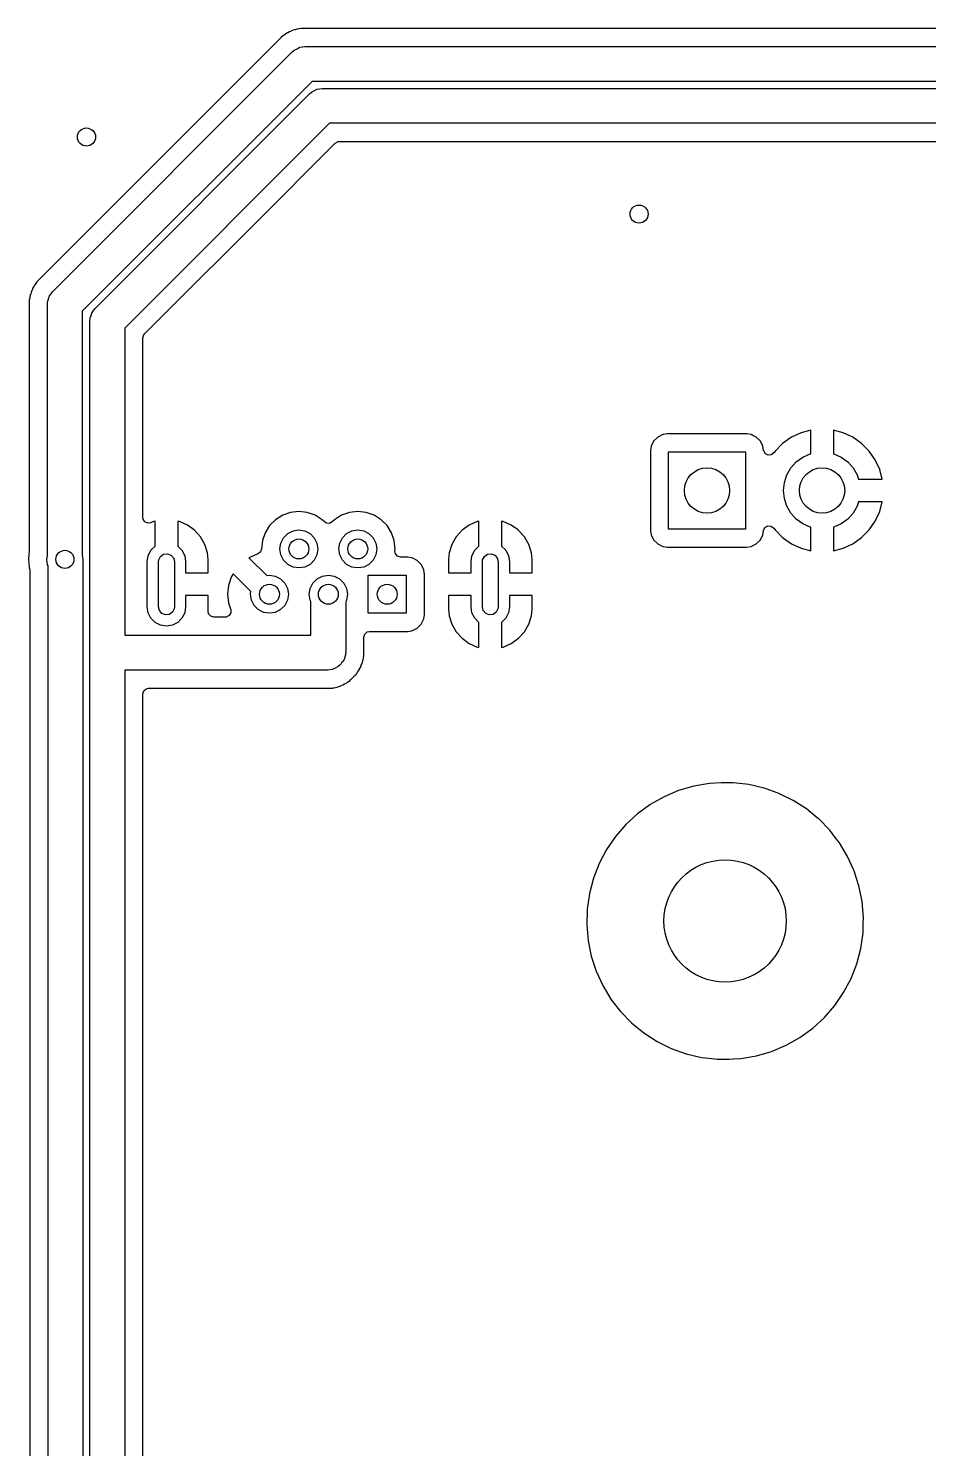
# Model space of a CAD drawing. Extents: x 0.71 to 7.56, y -5.16 to -0.79.
# Drawn here: x 2.898 to 3.681, y -2.958 to -1.724 of the extents above; entities that cross this region are included whole.
import ezdxf

# ---------------------------------------------------------------- set-up
doc = ezdxf.new("R2010")
doc.units = 0
doc.header["$MEASUREMENT"] = 0
doc.layers.add('BLACK', color=7, linetype='CONTINUOUS')

msp = doc.modelspace()

# ---------------------------------------------------------------- linework, layer by layer
at = {"layer": 'BLACK', "linetype": 'CONTINUOUS'}
for p, q in [((3.12516, -1.72739), (3.1238, -1.72825)), ((3.12668, -1.72686), (3.12516, -1.72739)), ((3.12516, -1.72739), (3.12516, -1.72739)), ((3.12694, -1.72675), (3.12668, -1.72686)), ((3.12839, -1.72605), (3.12694, -1.72675)), ((3.12996, -1.7257), (3.12839, -1.72605)), ((3.13022, -1.72562), (3.12996, -1.7257)), ((3.13174, -1.72509), (3.13022, -1.72562)), ((3.13334, -1.72491), (3.13174, -1.72509)), ((3.13174, -1.72509), (3.13174, -1.72509)), ((3.13361, -1.72486), (3.13334, -1.72491)), ((3.13518, -1.7245), (3.13361, -1.72486)), ((3.13686, -1.7245), (3.13518, -1.7245)), ((3.13518, -1.7245), (3.13518, -1.7245)), ((3.13518, -1.7245), (3.13518, -1.7245)), ((3.76714, -1.7245), (3.13686, -1.7245)), ((3.13686, -1.7245), (3.13686, -1.7245)), ((3.11803, -1.73233), (2.90696, -1.9434)), ((3.11812, -1.73224), (3.11803, -1.73233)), ((3.11803, -1.73233), (3.11803, -1.73233)), ((3.11926, -1.7311), (3.11812, -1.73224)), ((3.11812, -1.73224), (3.11812, -1.73224)), ((3.12063, -1.73024), (3.11926, -1.7311)), ((3.11926, -1.7311), (3.11926, -1.7311)), ((3.12085, -1.73008), (3.12063, -1.73024)), ((3.12211, -1.72908), (3.12085, -1.73008)), ((3.12356, -1.72838), (3.12211, -1.72908)), ((3.12211, -1.72908), (3.12211, -1.72908)), ((3.1238, -1.72825), (3.12356, -1.72838)), ((2.91934, -1.95332), (3.12795, -1.74471)), ((3.12795, -1.74471), (3.12914, -1.7437)), ((3.12914, -1.7437), (3.12936, -1.74347)), ((3.12936, -1.74347), (3.12952, -1.74338)), ((3.12952, -1.74338), (3.12986, -1.74309)), ((3.12986, -1.74309), (3.13182, -1.74213)), ((3.13182, -1.74213), (3.13374, -1.74109)), ((3.13374, -1.74109), (3.13406, -1.74104)), ((3.13406, -1.74104), (3.13434, -1.7409)), ((3.13434, -1.7409), (3.13651, -1.74063)), ((3.13651, -1.74063), (3.13867, -1.74027)), ((3.13867, -1.74027), (3.77569, -1.74027)), ((3.14494, -1.77059), (2.94521, -1.97032)), ((3.78197, -1.77059), (3.14494, -1.77059)), ((3.15158, -1.77702), (3.15374, -1.77666)), ((3.15374, -1.77666), (3.76727, -1.77666)), ((2.95629, -1.96782), (3.14302, -1.7811)), ((3.14302, -1.7811), (3.14421, -1.78008)), ((3.14421, -1.78008), (3.14443, -1.77985)), ((3.14443, -1.77985), (3.14459, -1.77976)), ((3.14459, -1.77976), (3.14493, -1.77948)), ((3.14493, -1.77948), (3.14689, -1.77852)), ((3.14689, -1.77852), (3.14882, -1.77748)), ((3.14882, -1.77748), (3.14913, -1.77743)), ((3.14913, -1.77743), (3.14941, -1.77729)), ((3.14941, -1.77729), (3.15158, -1.77702)), ((3.16002, -1.80697), (2.98217, -1.98482)), ((3.76099, -1.80697), (3.16002, -1.80697)), ((3.14381, -1.84547), (3.16512, -1.82417)), ((3.16512, -1.82417), (3.16753, -1.82285)), ((3.16753, -1.82285), (3.16857, -1.82274)), ((3.16857, -1.82274), (3.75244, -1.82274)), ((3.1156, -1.87369), (3.14381, -1.84547)), ((2.99937, -1.98992), (3.1156, -1.87369)), ((2.90287, -1.94917), (2.90202, -1.95054)), ((2.90301, -1.94893), (2.90287, -1.94917)), ((2.9037, -1.94748), (2.90301, -1.94893)), ((2.90471, -1.94622), (2.9037, -1.94748)), ((2.90487, -1.946), (2.90471, -1.94622)), ((2.90572, -1.94464), (2.90487, -1.946)), ((2.90686, -1.9435), (2.90572, -1.94464)), ((2.90572, -1.94464), (2.90572, -1.94464)), ((2.90696, -1.9434), (2.90686, -1.9435)), ((2.90686, -1.9435), (2.90686, -1.9435)), ((2.90696, -1.9434), (2.90696, -1.9434)), ((2.89949, -1.95898), (2.89913, -1.96055)), ((2.89913, -1.96055), (2.89913, -1.96223)), ((2.89953, -1.95871), (2.89949, -1.95898)), ((2.89971, -1.95711), (2.89953, -1.95871)), ((2.90025, -1.95559), (2.89971, -1.95711)), ((2.90032, -1.95533), (2.90025, -1.95559)), ((2.90068, -1.95376), (2.90032, -1.95533)), ((2.90138, -1.95231), (2.90068, -1.95376)), ((2.90148, -1.95206), (2.90138, -1.95231)), ((2.90202, -1.95054), (2.90148, -1.95206)), ((2.91507, -1.96198), (2.9151, -1.96154)), ((2.9151, -1.96154), (2.91581, -1.95948)), ((2.91581, -1.95948), (2.91644, -1.95738)), ((2.91644, -1.95738), (2.91662, -1.95712)), ((2.91662, -1.95712), (2.91672, -1.95683)), ((2.91672, -1.95683), (2.91807, -1.9551)), ((2.91807, -1.9551), (2.91934, -1.95332)), ((2.89913, -1.96223), (2.89913, -1.96223)), ((2.89913, -1.96223), (2.89913, -2.17868)), ((2.9149, -1.96404), (2.91503, -1.96248)), ((2.9149, -2.1821), (2.9149, -1.96404)), ((2.91501, -1.96216), (2.91507, -1.96198)), ((2.91503, -1.96248), (2.91501, -1.96216)), ((2.94521, -1.97032), (2.94521, -2.1821)), ((2.95206, -1.97605), (2.95277, -1.97398)), ((2.95277, -1.97398), (2.95339, -1.97188)), ((2.95339, -1.97188), (2.95358, -1.97163)), ((2.95358, -1.97163), (2.95368, -1.97133)), ((2.95368, -1.97133), (2.95502, -1.9696)), ((2.95502, -1.9696), (2.95629, -1.96782)), ((2.95185, -1.97854), (2.95198, -1.97698)), ((2.95185, -2.26693), (2.95185, -1.97854)), ((2.95197, -1.97667), (2.95202, -1.97648)), ((2.95198, -1.97698), (2.95197, -1.97667)), ((2.95202, -1.97648), (2.95206, -1.97605)), ((2.98217, -1.98482), (2.98217, -2.25177)), ((2.99794, -1.99337), (2.99871, -1.99073)), ((2.99794, -2.14948), (2.99794, -1.99337)), ((2.99871, -1.99073), (2.99937, -1.98992)), ((3.44181, -2.08314), (3.43954, -2.08759)), ((3.44534, -2.0796), (3.44181, -2.08314)), ((3.44181, -2.08314), (3.44181, -2.08314)), ((3.44979, -2.07734), (3.44534, -2.0796)), ((3.44534, -2.0796), (3.44534, -2.0796)), ((3.44534, -2.0796), (3.44534, -2.0796)), ((3.4503, -2.07726), (3.44979, -2.07734)), ((3.45348, -2.07675), (3.4503, -2.07726)), ((3.52289, -2.07675), (3.45348, -2.07675)), ((3.52659, -2.07734), (3.52289, -2.07675)), ((3.52801, -2.07806), (3.52659, -2.07734)), ((3.53104, -2.0796), (3.52801, -2.07806)), ((3.53457, -2.08314), (3.53104, -2.0796)), ((3.53104, -2.0796), (3.53104, -2.0796)), ((3.53104, -2.0796), (3.53104, -2.0796)), ((3.53684, -2.08759), (3.53457, -2.08314)), ((3.53457, -2.08314), (3.53457, -2.08314)), ((3.53457, -2.08314), (3.53457, -2.08314)), ((3.55389, -2.08511), (3.54732, -2.09169)), ((3.56151, -2.07978), (3.55389, -2.08511)), ((3.55389, -2.08511), (3.55389, -2.08511)), ((3.56994, -2.07585), (3.56151, -2.07978)), ((3.56151, -2.07978), (3.56151, -2.07978)), ((3.57835, -2.0736), (3.56994, -2.07585)), ((3.56994, -2.07585), (3.56994, -2.07585)), ((3.57835, -2.09405), (3.57835, -2.0736)), ((3.57835, -2.0736), (3.57835, -2.0736)), ((3.60644, -2.07585), (3.59803, -2.0736)), ((3.59803, -2.0736), (3.59803, -2.09405)), ((3.61487, -2.07978), (3.60644, -2.07585)), ((3.60644, -2.07585), (3.60644, -2.07585)), ((3.62248, -2.08511), (3.61487, -2.07978)), ((3.62906, -2.09169), (3.62248, -2.08511)), ((3.43954, -2.08759), (3.43896, -2.09128)), ((3.43896, -2.09128), (3.43896, -2.16069)), ((3.45472, -2.15945), (3.45472, -2.09252)), ((3.45472, -2.09252), (3.52165, -2.09252)), ((3.52165, -2.09252), (3.52165, -2.15945)), ((3.53741, -2.09121), (3.53684, -2.08759)), ((3.5375, -2.09163), (3.53741, -2.09121)), ((3.53889, -2.094), (3.5375, -2.09163)), ((3.54135, -2.09524), (3.53889, -2.094)), ((3.54408, -2.09496), (3.54135, -2.09524)), ((3.54623, -2.09324), (3.54408, -2.09496)), ((3.54732, -2.09169), (3.54623, -2.09324)), ((3.54732, -2.09169), (3.54732, -2.09169)), ((3.5658, -2.10112), (3.57146, -2.097)), ((3.57146, -2.097), (3.57785, -2.09416)), ((3.57785, -2.09416), (3.57835, -2.09405)), ((3.59803, -2.09405), (3.59853, -2.09416)), ((3.59853, -2.09416), (3.60492, -2.097)), ((3.60492, -2.097), (3.61058, -2.10112)), ((3.63439, -2.09931), (3.62906, -2.09169)), ((3.62906, -2.09169), (3.62906, -2.09169)), ((3.55762, -2.11237), (3.56112, -2.10631)), ((3.56112, -2.10631), (3.5658, -2.10112)), ((3.61058, -2.10112), (3.61526, -2.10631)), ((3.61526, -2.10631), (3.61876, -2.11237)), ((3.63832, -2.10774), (3.63439, -2.09931)), ((3.63439, -2.09931), (3.63439, -2.09931)), ((3.64058, -2.11614), (3.63832, -2.10774)), ((3.63832, -2.10774), (3.63832, -2.10774)), ((3.55472, -2.12598), (3.55546, -2.11903)), ((3.55546, -2.11903), (3.55762, -2.11237)), ((3.61876, -2.11237), (3.61998, -2.11614)), ((3.61998, -2.11614), (3.64058, -2.11614)), ((3.64058, -2.11614), (3.64058, -2.11614)), ((3.55546, -2.13294), (3.55472, -2.12598)), ((3.55762, -2.1396), (3.55546, -2.13294)), ((3.12623, -2.14508), (3.11936, -2.14748)), ((3.13346, -2.14426), (3.12623, -2.14508)), ((3.12623, -2.14508), (3.12623, -2.14508)), ((3.1407, -2.14508), (3.13346, -2.14426)), ((3.13346, -2.14426), (3.13346, -2.14426)), ((3.14757, -2.14748), (3.1407, -2.14508)), ((3.17741, -2.14508), (3.17054, -2.14748)), ((3.18465, -2.14426), (3.17741, -2.14508)), ((3.17741, -2.14508), (3.17741, -2.14508)), ((3.19188, -2.14508), (3.18465, -2.14426)), ((3.18465, -2.14426), (3.18465, -2.14426)), ((3.19875, -2.14748), (3.19188, -2.14508)), ((3.56112, -2.14565), (3.55762, -2.1396)), ((3.5658, -2.15085), (3.56112, -2.14565)), ((3.61526, -2.14565), (3.61058, -2.15085)), ((3.61876, -2.1396), (3.61526, -2.14565)), ((3.61998, -2.13583), (3.61876, -2.1396)), ((3.64058, -2.13583), (3.61998, -2.13583)), ((3.63439, -2.15266), (3.63832, -2.14423)), ((3.63832, -2.14423), (3.64058, -2.13583)), ((3.63832, -2.14423), (3.63832, -2.14423)), ((2.99812, -2.15081), (2.99794, -2.14948)), ((2.99959, -2.15314), (2.99812, -2.15081)), ((3.00208, -2.15431), (2.99959, -2.15314)), ((3.0048, -2.15394), (3.00208, -2.15431)), ((3.00699, -2.15297), (3.0048, -2.15394)), ((3.00846, -2.15266), (3.00699, -2.15297)), ((3.00699, -2.15297), (3.00699, -2.15297)), ((3.00846, -2.17427), (3.00846, -2.15266)), ((3.02962, -2.15297), (3.02815, -2.15266)), ((3.02815, -2.15266), (3.02815, -2.17427)), ((3.03662, -2.15608), (3.02962, -2.15297)), ((3.04281, -2.16058), (3.03662, -2.15608)), ((3.10805, -2.1565), (3.10418, -2.16267)), ((3.1132, -2.15136), (3.10805, -2.1565)), ((3.11936, -2.14748), (3.1132, -2.15136)), ((3.11936, -2.14748), (3.11936, -2.14748)), ((3.15373, -2.15136), (3.14757, -2.14748)), ((3.14757, -2.14748), (3.14757, -2.14748)), ((3.1556, -2.15323), (3.15373, -2.15136)), ((3.15735, -2.15435), (3.1556, -2.15323)), ((3.16009, -2.15454), (3.15735, -2.15435)), ((3.16251, -2.15323), (3.16009, -2.15454)), ((3.16438, -2.15136), (3.16251, -2.15323)), ((3.17054, -2.14748), (3.16438, -2.15136)), ((3.17054, -2.14748), (3.17054, -2.14748)), ((3.20491, -2.15136), (3.19875, -2.14748)), ((3.19875, -2.14748), (3.19875, -2.14748)), ((3.21006, -2.1565), (3.20491, -2.15136)), ((3.21393, -2.16267), (3.21006, -2.1565)), ((3.28149, -2.15608), (3.2753, -2.16058)), ((3.28849, -2.15297), (3.28149, -2.15608)), ((3.28996, -2.15266), (3.28849, -2.15297)), ((3.28849, -2.15297), (3.28849, -2.15297)), ((3.28996, -2.17427), (3.28996, -2.15266)), ((3.31112, -2.15297), (3.30965, -2.15266)), ((3.30965, -2.15266), (3.30965, -2.17427)), ((3.31811, -2.15608), (3.31112, -2.15297)), ((3.32431, -2.16058), (3.31811, -2.15608)), ((3.53741, -2.16076), (3.53859, -2.15828)), ((3.53859, -2.15828), (3.54092, -2.15682)), ((3.54092, -2.15682), (3.54367, -2.15686)), ((3.54367, -2.15686), (3.54597, -2.15838)), ((3.54597, -2.15838), (3.54623, -2.15873)), ((3.54623, -2.15873), (3.54732, -2.16028)), ((3.57146, -2.15497), (3.5658, -2.15085)), ((3.57785, -2.15781), (3.57146, -2.15497)), ((3.57835, -2.15792), (3.57785, -2.15781)), ((3.57835, -2.17837), (3.57835, -2.15792)), ((3.59853, -2.15781), (3.59803, -2.15792)), ((3.59803, -2.15792), (3.59803, -2.17837)), ((3.60492, -2.15497), (3.59853, -2.15781)), ((3.61058, -2.15085), (3.60492, -2.15497)), ((3.62906, -2.16028), (3.63439, -2.15266)), ((3.04793, -2.16627), (3.04281, -2.16058)), ((3.04281, -2.16058), (3.04281, -2.16058)), ((3.05176, -2.1729), (3.04793, -2.16627)), ((3.10177, -2.16954), (3.10093, -2.17704)), ((3.10418, -2.16267), (3.10177, -2.16954)), ((3.10177, -2.16954), (3.10177, -2.16954)), ((3.10418, -2.16267), (3.10418, -2.16267)), ((3.11693, -2.17677), (3.11774, -2.17166)), ((3.11774, -2.17166), (3.12009, -2.16705)), ((3.12009, -2.16705), (3.12375, -2.16339)), ((3.12375, -2.16339), (3.12835, -2.16105)), ((3.12835, -2.16105), (3.13346, -2.16024)), ((3.13346, -2.16024), (3.13857, -2.16105)), ((3.13857, -2.16105), (3.14318, -2.16339)), ((3.14318, -2.16339), (3.14684, -2.16705)), ((3.14684, -2.16705), (3.14919, -2.17166)), ((3.14919, -2.17166), (3.15, -2.17677)), ((3.16811, -2.17677), (3.16892, -2.17166)), ((3.16892, -2.17166), (3.17127, -2.16705)), ((3.17127, -2.16705), (3.17493, -2.16339)), ((3.17493, -2.16339), (3.17954, -2.16105)), ((3.17954, -2.16105), (3.18465, -2.16024)), ((3.18465, -2.16024), (3.18976, -2.16105)), ((3.18976, -2.16105), (3.19436, -2.16339)), ((3.19436, -2.16339), (3.19802, -2.16705)), ((3.19802, -2.16705), (3.20037, -2.17166)), ((3.20037, -2.17166), (3.20118, -2.17677)), ((3.21634, -2.16954), (3.21393, -2.16267)), ((3.21393, -2.16267), (3.21393, -2.16267)), ((3.21715, -2.17677), (3.21634, -2.16954)), ((3.21634, -2.16954), (3.21634, -2.16954)), ((3.27018, -2.16627), (3.26635, -2.1729)), ((3.2753, -2.16058), (3.27018, -2.16627)), ((3.32431, -2.16058), (3.32431, -2.16058)), ((3.3244, -2.16069), (3.32431, -2.16058)), ((3.32943, -2.16627), (3.3244, -2.16069)), ((3.33326, -2.1729), (3.32943, -2.16627)), ((3.43896, -2.16069), (3.43934, -2.16314)), ((3.43934, -2.16314), (3.43954, -2.16438)), ((3.43954, -2.16438), (3.44181, -2.16883)), ((3.44181, -2.16883), (3.44181, -2.16883)), ((3.44181, -2.16883), (3.44181, -2.16883)), ((3.44181, -2.16883), (3.44534, -2.17236)), ((3.52165, -2.15945), (3.45472, -2.15945)), ((3.53104, -2.17236), (3.53457, -2.16883)), ((3.53457, -2.16883), (3.53684, -2.16438)), ((3.53684, -2.16438), (3.53741, -2.16076)), ((3.54732, -2.16028), (3.55389, -2.16685)), ((3.55389, -2.16685), (3.56151, -2.17219)), ((3.61487, -2.17219), (3.62248, -2.16685)), ((3.62248, -2.16685), (3.62906, -2.16028)), ((2.89884, -2.1814), (2.89834, -2.18583)), ((2.89911, -2.17895), (2.89884, -2.1814)), ((2.89913, -2.17868), (2.89911, -2.17895)), ((2.91431, -2.18583), (2.9149, -2.1821)), ((2.94521, -2.1821), (2.9458, -2.18583)), ((3.00157, -2.1878), (3.00239, -2.18262)), ((3.00239, -2.18262), (3.00477, -2.17796)), ((3.00477, -2.17796), (3.00846, -2.17427)), ((3.01162, -2.18615), (3.01315, -2.18323)), ((3.01315, -2.18323), (3.01586, -2.18135)), ((3.01586, -2.18135), (3.01914, -2.18096)), ((3.01914, -2.18096), (3.02222, -2.18213)), ((3.02222, -2.18213), (3.02441, -2.18459)), ((3.02815, -2.17427), (3.03184, -2.17796)), ((3.03184, -2.17796), (3.03422, -2.18262)), ((3.03422, -2.18262), (3.03504, -2.1878)), ((3.05412, -2.18018), (3.05176, -2.1729)), ((3.05176, -2.1729), (3.05176, -2.1729)), ((3.05472, -2.18589), (3.05412, -2.18018)), ((3.05412, -2.18018), (3.05412, -2.18018)), ((3.09662, -2.1815), (3.09007, -2.18442)), ((3.09709, -2.1814), (3.09662, -2.1815)), ((3.09662, -2.1815), (3.09662, -2.1815)), ((3.0981, -2.18107), (3.09709, -2.1814)), ((3.10018, -2.17927), (3.0981, -2.18107)), ((3.10084, -2.17703), (3.10018, -2.17927)), ((3.10093, -2.17704), (3.10084, -2.17703)), ((3.11774, -2.18188), (3.11693, -2.17677)), ((3.12009, -2.18649), (3.11774, -2.18188)), ((3.14919, -2.18188), (3.14684, -2.18649)), ((3.15, -2.17677), (3.14919, -2.18188)), ((3.16892, -2.18188), (3.16811, -2.17677)), ((3.17127, -2.18649), (3.16892, -2.18188)), ((3.20037, -2.18188), (3.19802, -2.18649)), ((3.20118, -2.17677), (3.20037, -2.18188)), ((3.21697, -2.17841), (3.21715, -2.17677)), ((3.21738, -2.18098), (3.21697, -2.17841)), ((3.21715, -2.17677), (3.21715, -2.17677)), ((3.21918, -2.18306), (3.21738, -2.18098)), ((3.22182, -2.18384), (3.21918, -2.18306)), ((3.22801, -2.18384), (3.22182, -2.18384)), ((3.2317, -2.18442), (3.22801, -2.18384)), ((3.22801, -2.18384), (3.22801, -2.18384)), ((3.26399, -2.18018), (3.26339, -2.18589)), ((3.26635, -2.1729), (3.26399, -2.18018)), ((3.26399, -2.18018), (3.26399, -2.18018)), ((3.26635, -2.1729), (3.26635, -2.1729)), ((3.28307, -2.1878), (3.28389, -2.18262)), ((3.28389, -2.18262), (3.28627, -2.17796)), ((3.28627, -2.17796), (3.28996, -2.17427)), ((3.29311, -2.18615), (3.29465, -2.18323)), ((3.29465, -2.18323), (3.29736, -2.18135)), ((3.29736, -2.18135), (3.30063, -2.18096)), ((3.30063, -2.18096), (3.30372, -2.18213)), ((3.30372, -2.18213), (3.3059, -2.18459)), ((3.30965, -2.17427), (3.31334, -2.17796)), ((3.31334, -2.17796), (3.31572, -2.18262)), ((3.31572, -2.18262), (3.31654, -2.1878)), ((3.33562, -2.18018), (3.33326, -2.1729)), ((3.33326, -2.1729), (3.33326, -2.1729)), ((3.33622, -2.18589), (3.33562, -2.18018)), ((3.33562, -2.18018), (3.33562, -2.18018)), ((3.44534, -2.17236), (3.44534, -2.17236)), ((3.44534, -2.17236), (3.44534, -2.17236)), ((3.44534, -2.17236), (3.44979, -2.17463)), ((3.44979, -2.17463), (3.44979, -2.17463)), ((3.44979, -2.17463), (3.45348, -2.17522)), ((3.45348, -2.17522), (3.45348, -2.17522)), ((3.45348, -2.17522), (3.52289, -2.17522)), ((3.52289, -2.17522), (3.52659, -2.17463)), ((3.52659, -2.17463), (3.53104, -2.17236)), ((3.56151, -2.17219), (3.56994, -2.17612)), ((3.56994, -2.17612), (3.56994, -2.17612)), ((3.56994, -2.17612), (3.57835, -2.17837)), ((3.59803, -2.17837), (3.60644, -2.17612)), ((3.60644, -2.17612), (3.61487, -2.17219)), ((3.60644, -2.17612), (3.60644, -2.17612)), ((2.89834, -2.18583), (2.89834, -2.18583)), ((2.89834, -2.18583), (2.89914, -2.19288)), ((2.89914, -2.19288), (2.89914, -2.19288)), ((2.89914, -2.19288), (2.89914, -2.19288)), ((2.89914, -2.19288), (2.89943, -2.19372)), ((2.89943, -2.19372), (2.8997, -2.19533)), ((2.8997, -2.19533), (2.8997, -3.03078)), ((2.91508, -2.19069), (2.91431, -2.18583)), ((2.91547, -2.19146), (2.91508, -2.19069)), ((2.91547, -3.03934), (2.91547, -2.19146)), ((2.9458, -2.18583), (2.94575, -2.18618)), ((2.94575, -2.18618), (2.94578, -2.1864)), ((2.94578, -2.1864), (2.94578, -3.04561)), ((3.00157, -2.22717), (3.00157, -2.1878)), ((3.01142, -2.1878), (3.01162, -2.18615)), ((3.01142, -2.22717), (3.01142, -2.1878)), ((3.02441, -2.18459), (3.0252, -2.1878)), ((3.0252, -2.1878), (3.0252, -2.22717)), ((3.03504, -2.1878), (3.03504, -2.19764)), ((3.05472, -2.19764), (3.05472, -2.18589)), ((3.09007, -2.18442), (3.10562, -2.19996)), ((3.12375, -2.19015), (3.12009, -2.18649)), ((3.12835, -2.1925), (3.12375, -2.19015)), ((3.13346, -2.19331), (3.12835, -2.1925)), ((3.13857, -2.1925), (3.13346, -2.19331)), ((3.14318, -2.19015), (3.13857, -2.1925)), ((3.14684, -2.18649), (3.14318, -2.19015)), ((3.17493, -2.19015), (3.17127, -2.18649)), ((3.17954, -2.1925), (3.17493, -2.19015)), ((3.18465, -2.19331), (3.17954, -2.1925)), ((3.18976, -2.1925), (3.18465, -2.19331)), ((3.19436, -2.19015), (3.18976, -2.1925)), ((3.19802, -2.18649), (3.19436, -2.19015)), ((3.23313, -2.18515), (3.2317, -2.18442)), ((3.23616, -2.18669), (3.23313, -2.18515)), ((3.23969, -2.19022), (3.23616, -2.18669)), ((3.23616, -2.18669), (3.23616, -2.18669)), ((3.23616, -2.18669), (3.23616, -2.18669)), ((3.24195, -2.19467), (3.23969, -2.19022)), ((3.23969, -2.19022), (3.23969, -2.19022)), ((3.23969, -2.19022), (3.23969, -2.19022)), ((3.24242, -2.19764), (3.24195, -2.19467)), ((3.26339, -2.18589), (3.26339, -2.19764)), ((3.28307, -2.19764), (3.28307, -2.1878)), ((3.29291, -2.1878), (3.29311, -2.18615)), ((3.29291, -2.22717), (3.29291, -2.1878)), ((3.3059, -2.18459), (3.30669, -2.1878)), ((3.30669, -2.1878), (3.30669, -2.22717)), ((3.31654, -2.1878), (3.31654, -2.19764)), ((3.33622, -2.19764), (3.33622, -2.18589)), ((3.03504, -2.19764), (3.05472, -2.19764)), ((3.07225, -2.20857), (3.07145, -2.21614)), ((3.0746, -2.20133), (3.07225, -2.20857)), ((3.07225, -2.20857), (3.07225, -2.20857)), ((3.07626, -2.19845), (3.0746, -2.20133)), ((3.0917, -2.21388), (3.07626, -2.19845)), ((3.10562, -2.19996), (3.10787, -2.19961)), ((3.10787, -2.19961), (3.11298, -2.20042)), ((3.11298, -2.20042), (3.11759, -2.20276)), ((3.11759, -2.20276), (3.12125, -2.20642)), ((3.12125, -2.20642), (3.1236, -2.21103)), ((3.14333, -2.21103), (3.14568, -2.20642)), ((3.14568, -2.20642), (3.14934, -2.20276)), ((3.14934, -2.20276), (3.15395, -2.20042)), ((3.15395, -2.20042), (3.15906, -2.19961)), ((3.15906, -2.19961), (3.16416, -2.20042)), ((3.16416, -2.20042), (3.16877, -2.20276)), ((3.16877, -2.20276), (3.17243, -2.20642)), ((3.17243, -2.20642), (3.17478, -2.21103)), ((3.1937, -2.23268), (3.1937, -2.19961)), ((3.1937, -2.19961), (3.22677, -2.19961)), ((3.22677, -2.19961), (3.22677, -2.23268)), ((3.24254, -2.19837), (3.24242, -2.19764)), ((3.24254, -2.21732), (3.24254, -2.19837)), ((3.26339, -2.19764), (3.28307, -2.19764)), ((3.31654, -2.19764), (3.33622, -2.19764)), ((3.05472, -2.21732), (3.03504, -2.21732)), ((3.03504, -2.21732), (3.03504, -2.22717)), ((3.05472, -2.22907), (3.05472, -2.21732)), ((3.07145, -2.21614), (3.07225, -2.22371)), ((3.09134, -2.21614), (3.0917, -2.21388)), ((3.09215, -2.22125), (3.09134, -2.21614)), ((3.1236, -2.21103), (3.12441, -2.21614)), ((3.12441, -2.21614), (3.1236, -2.22125)), ((3.14252, -2.21614), (3.14333, -2.21103)), ((3.14333, -2.22125), (3.14252, -2.21614)), ((3.17478, -2.21103), (3.17559, -2.21614)), ((3.17559, -2.21614), (3.17478, -2.22125)), ((3.24254, -2.23392), (3.24254, -2.21732)), ((3.28307, -2.21732), (3.26339, -2.21732)), ((3.26339, -2.21732), (3.26339, -2.22907)), ((3.28307, -2.22717), (3.28307, -2.21732)), ((3.33622, -2.21732), (3.31654, -2.21732)), ((3.31654, -2.21732), (3.31654, -2.22717)), ((3.33622, -2.22907), (3.33622, -2.21732)), ((3.00239, -2.23234), (3.00157, -2.22717)), ((3.00477, -2.237), (3.00239, -2.23234)), ((3.01221, -2.23037), (3.01142, -2.22717)), ((3.01439, -2.23284), (3.01221, -2.23037)), ((3.01748, -2.234), (3.01439, -2.23284)), ((3.02346, -2.23173), (3.02075, -2.23361)), ((3.025, -2.22881), (3.02346, -2.23173)), ((3.0252, -2.22717), (3.025, -2.22881)), ((3.03422, -2.23234), (3.03184, -2.237)), ((3.03504, -2.22717), (3.03422, -2.23234)), ((3.05456, -2.23061), (3.05472, -2.22907)), ((3.05498, -2.23315), (3.05456, -2.23061)), ((3.05678, -2.23523), (3.05498, -2.23315)), ((3.07225, -2.22371), (3.07225, -2.22371)), ((3.07225, -2.22371), (3.07417, -2.22961)), ((3.07425, -2.23236), (3.07282, -2.23472)), ((3.07417, -2.22961), (3.07425, -2.23236)), ((3.0945, -2.22586), (3.09215, -2.22125)), ((3.09815, -2.22952), (3.0945, -2.22586)), ((3.10276, -2.23187), (3.09815, -2.22952)), ((3.10787, -2.23268), (3.10276, -2.23187)), ((3.11298, -2.23187), (3.10787, -2.23268)), ((3.11759, -2.22952), (3.11298, -2.23187)), ((3.12125, -2.22586), (3.11759, -2.22952)), ((3.1236, -2.22125), (3.12125, -2.22586)), ((3.1439, -2.22237), (3.14333, -2.22125)), ((3.1439, -2.25177), (3.1439, -2.22237)), ((3.17478, -2.22125), (3.17421, -2.22237)), ((3.17421, -2.22237), (3.17421, -2.26614)), ((3.22677, -2.23268), (3.1937, -2.23268)), ((3.26339, -2.22907), (3.26399, -2.23478)), ((3.28389, -2.23234), (3.28307, -2.22717)), ((3.28627, -2.237), (3.28389, -2.23234)), ((3.2937, -2.23037), (3.29291, -2.22717)), ((3.29589, -2.23284), (3.2937, -2.23037)), ((3.29897, -2.234), (3.29589, -2.23284)), ((3.30496, -2.23173), (3.30225, -2.23361)), ((3.30649, -2.22881), (3.30496, -2.23173)), ((3.30669, -2.22717), (3.30649, -2.22881)), ((3.31572, -2.23234), (3.31334, -2.237)), ((3.31654, -2.22717), (3.31572, -2.23234)), ((3.33562, -2.23478), (3.33622, -2.22907)), ((3.00847, -2.2407), (3.00477, -2.237)), ((3.01314, -2.24308), (3.00847, -2.2407)), ((3.01831, -2.2439), (3.01314, -2.24308)), ((3.02075, -2.23361), (3.01748, -2.234)), ((3.02348, -2.24308), (3.01831, -2.2439)), ((3.02814, -2.2407), (3.02348, -2.24308)), ((3.03184, -2.237), (3.02814, -2.2407)), ((3.05942, -2.236), (3.05678, -2.23523)), ((3.06952, -2.236), (3.05942, -2.236)), ((3.07036, -2.23593), (3.06952, -2.236)), ((3.07282, -2.23472), (3.07036, -2.23593)), ((3.2317, -2.24786), (3.23616, -2.24559)), ((3.23616, -2.24559), (3.23969, -2.24206)), ((3.23969, -2.24206), (3.24195, -2.23761)), ((3.24195, -2.23761), (3.24254, -2.23392)), ((3.24195, -2.23761), (3.24195, -2.23761)), ((3.24195, -2.23761), (3.24195, -2.23761)), ((3.24254, -2.23392), (3.24254, -2.23392)), ((3.26399, -2.23478), (3.26399, -2.23478)), ((3.26399, -2.23478), (3.26635, -2.24206)), ((3.26635, -2.24206), (3.26635, -2.24206)), ((3.26635, -2.24206), (3.27018, -2.24869)), ((3.28996, -2.24069), (3.28627, -2.237)), ((3.28996, -2.2623), (3.28996, -2.24069)), ((3.30225, -2.23361), (3.29897, -2.234)), ((3.31334, -2.237), (3.30965, -2.24069)), ((3.30965, -2.24069), (3.30965, -2.2623)), ((3.32943, -2.24869), (3.33326, -2.24206)), ((3.33326, -2.24206), (3.33562, -2.23478)), ((3.33326, -2.24206), (3.33326, -2.24206)), ((3.33562, -2.23478), (3.33562, -2.23478)), ((2.98217, -2.25177), (3.1439, -2.25177)), ((3.18998, -2.25333), (3.19076, -2.25069)), ((3.18998, -2.26795), (3.18998, -2.25333)), ((3.19076, -2.25069), (3.19283, -2.24889)), ((3.19283, -2.24889), (3.19486, -2.24844)), ((3.19486, -2.24844), (3.22801, -2.24844)), ((3.22801, -2.24844), (3.2317, -2.24786)), ((3.27018, -2.24869), (3.2753, -2.25438)), ((3.2753, -2.25438), (3.2753, -2.25438)), ((3.2753, -2.25438), (3.28149, -2.25888)), ((3.31811, -2.25888), (3.32431, -2.25438)), ((3.32431, -2.25438), (3.32943, -2.24869)), ((2.95185, -2.30079), (2.95185, -2.26693)), ((3.17401, -2.26864), (3.1733, -2.2707)), ((3.17404, -2.2682), (3.17401, -2.26864)), ((3.1741, -2.26802), (3.17404, -2.2682)), ((3.17421, -2.26614), (3.17408, -2.2677)), ((3.17408, -2.2677), (3.1741, -2.26802)), ((3.18965, -2.27106), (3.18998, -2.26963)), ((3.18998, -2.26963), (3.18998, -2.26795)), ((3.18998, -2.26795), (3.18998, -2.26795)), ((3.28149, -2.25888), (3.28849, -2.26199)), ((3.28849, -2.26199), (3.28996, -2.2623)), ((3.28996, -2.2623), (3.28996, -2.2623)), ((3.30965, -2.2623), (3.31112, -2.26199)), ((3.31112, -2.26199), (3.31811, -2.25888)), ((3.15827, -2.28209), (2.98217, -2.28209)), ((2.98217, -2.28209), (2.98217, -2.30079)), ((3.16042, -2.28173), (3.15827, -2.28209)), ((3.16259, -2.28146), (3.16042, -2.28173)), ((3.16288, -2.28132), (3.16259, -2.28146)), ((3.16319, -2.28127), (3.16288, -2.28132)), ((3.16511, -2.28022), (3.16319, -2.28127)), ((3.16708, -2.27927), (3.16511, -2.28022)), ((3.16741, -2.27898), (3.16708, -2.27927)), ((3.16758, -2.27889), (3.16741, -2.27898)), ((3.16779, -2.27866), (3.16758, -2.27889)), ((3.16899, -2.27765), (3.16779, -2.27866)), ((3.16977, -2.27686), (3.16899, -2.27765)), ((3.1709, -2.27528), (3.16977, -2.27686)), ((3.17096, -2.27522), (3.1709, -2.27528)), ((3.17098, -2.27517), (3.17096, -2.27522)), ((3.17104, -2.27508), (3.17098, -2.27517)), ((3.17239, -2.27336), (3.17104, -2.27508)), ((3.17249, -2.27306), (3.17239, -2.27336)), ((3.17267, -2.2728), (3.17249, -2.27306)), ((3.1733, -2.2707), (3.17267, -2.2728)), ((3.1844, -2.28396), (3.18541, -2.2827)), ((3.18541, -2.2827), (3.1861, -2.28125)), ((3.1861, -2.28125), (3.18624, -2.28101)), ((3.18624, -2.28101), (3.18709, -2.27964)), ((3.18709, -2.27964), (3.18763, -2.27812)), ((3.18763, -2.27812), (3.18773, -2.27787)), ((3.18773, -2.27787), (3.18843, -2.27642)), ((3.18843, -2.27642), (3.18879, -2.27485)), ((3.18879, -2.27485), (3.18886, -2.27459)), ((3.18886, -2.27459), (3.18908, -2.27395)), ((3.18908, -2.27395), (3.1894, -2.27307)), ((3.1894, -2.27307), (3.18958, -2.27147)), ((3.18958, -2.27147), (3.18962, -2.2712)), ((3.18962, -2.2712), (3.18965, -2.27106)), ((3.17025, -2.2955), (3.17177, -2.29497)), ((3.17177, -2.29497), (3.17313, -2.29411)), ((3.17313, -2.29411), (3.17337, -2.29398)), ((3.17337, -2.29398), (3.17482, -2.29328)), ((3.17482, -2.29328), (3.17608, -2.29228)), ((3.17608, -2.29228), (3.17631, -2.29212)), ((3.17631, -2.29212), (3.17767, -2.29126)), ((3.17767, -2.29126), (3.1787, -2.29024)), ((3.1787, -2.29024), (3.18236, -2.28657)), ((3.1787, -2.29024), (3.1787, -2.29024)), ((3.18236, -2.28657), (3.1826, -2.28633)), ((3.18236, -2.28657), (3.18236, -2.28657)), ((3.1826, -2.28633), (3.18339, -2.28555)), ((3.18339, -2.28555), (3.18424, -2.28418)), ((3.18424, -2.28418), (3.1844, -2.28396)), ((2.95185, -3.05441), (2.95185, -2.30079)), ((2.98217, -2.30079), (2.98217, -3.06069)), ((2.99794, -2.30274), (2.99871, -2.3001)), ((2.99794, -2.50343), (2.99794, -2.30274)), ((2.99871, -2.3001), (3.00079, -2.2983)), ((3.00079, -2.2983), (3.00282, -2.29785)), ((3.00282, -2.29785), (3.16007, -2.29785)), ((3.16007, -2.29785), (3.16007, -2.29785)), ((3.16007, -2.29785), (3.16175, -2.29785)), ((3.16175, -2.29785), (3.1629, -2.29759)), ((3.16175, -2.29785), (3.16175, -2.29785)), ((3.1629, -2.29759), (3.16332, -2.2975)), ((3.16332, -2.2975), (3.16359, -2.29745)), ((3.16359, -2.29745), (3.16374, -2.29743)), ((3.16374, -2.29743), (3.16519, -2.29727)), ((3.16519, -2.29727), (3.16671, -2.29674)), ((3.16671, -2.29674), (3.16698, -2.29666)), ((3.16698, -2.29666), (3.16855, -2.2963)), ((3.16855, -2.2963), (3.17, -2.2956)), ((3.17, -2.2956), (3.17025, -2.2955)), ((3.49022, -2.38049), (3.47669, -2.38283)), ((3.50051, -2.3799), (3.49022, -2.38049)), ((3.5108, -2.3799), (3.50051, -2.3799)), ((3.50051, -2.3799), (3.50051, -2.3799)), ((3.52445, -2.38147), (3.5108, -2.3799)), ((3.5108, -2.3799), (3.5108, -2.3799)), ((3.53783, -2.38458), (3.52445, -2.38147)), ((3.45086, -2.39205), (3.4389, -2.3988)), ((3.46351, -2.3867), (3.45086, -2.39205)), ((3.45086, -2.39205), (3.45086, -2.39205)), ((3.47669, -2.38283), (3.46351, -2.3867)), ((3.46351, -2.3867), (3.46351, -2.3867)), ((3.47669, -2.38283), (3.47669, -2.38283)), ((3.54051, -2.38554), (3.53783, -2.38458)), ((3.55076, -2.38919), (3.54051, -2.38554)), ((3.56309, -2.39525), (3.55076, -2.38919)), ((3.55076, -2.38919), (3.55076, -2.38919)), ((3.55076, -2.38919), (3.55076, -2.38919)), ((3.43846, -2.39912), (3.42779, -2.40687)), ((3.4389, -2.3988), (3.43846, -2.39912)), ((3.4389, -2.3988), (3.4389, -2.3988)), ((3.4389, -2.3988), (3.4389, -2.3988)), ((3.57464, -2.40268), (3.56309, -2.39525)), ((3.58397, -2.4103), (3.57464, -2.40268)), ((3.57464, -2.40268), (3.57464, -2.40268)), ((3.57464, -2.40268), (3.57464, -2.40268)), ((3.57464, -2.40268), (3.57464, -2.40268)), ((3.41767, -2.41616), (3.40868, -2.42654)), ((3.42779, -2.40687), (3.41767, -2.41616)), ((3.42779, -2.40687), (3.42779, -2.40687)), ((3.58528, -2.41137), (3.58397, -2.4103)), ((3.59485, -2.42122), (3.58528, -2.41137)), ((3.40868, -2.42654), (3.40092, -2.43788)), ((3.59966, -2.42746), (3.59485, -2.42122)), ((3.59485, -2.42122), (3.59485, -2.42122)), ((3.60324, -2.4321), (3.59966, -2.42746)), ((3.40092, -2.43788), (3.39451, -2.45003)), ((3.40092, -2.43788), (3.40092, -2.43788)), ((3.61033, -2.44386), (3.60324, -2.4321)), ((3.60324, -2.4321), (3.60324, -2.4321)), ((3.60324, -2.4321), (3.60324, -2.4321)), ((3.39451, -2.45003), (3.38953, -2.46283)), ((3.39451, -2.45003), (3.39451, -2.45003)), ((3.61557, -2.45533), (3.61033, -2.44386)), ((3.61033, -2.44386), (3.61033, -2.44386)), ((3.61604, -2.45636), (3.61557, -2.45533)), ((3.38953, -2.46283), (3.38604, -2.47611)), ((3.61825, -2.46317), (3.61604, -2.45636)), ((3.62028, -2.46942), (3.61825, -2.46317)), ((3.38604, -2.47611), (3.38408, -2.48971)), ((3.62164, -2.47611), (3.62028, -2.46942)), ((3.62028, -2.46942), (3.62028, -2.46942)), ((3.62301, -2.48288), (3.62164, -2.47611)), ((3.38408, -2.48971), (3.38369, -2.50343)), ((3.38408, -2.48971), (3.38408, -2.48971)), ((3.62394, -2.49379), (3.62301, -2.48288)), ((2.99794, -3.0625), (2.99794, -2.50343)), ((3.38369, -2.50343), (3.38369, -2.50343)), ((3.38369, -2.50343), (3.38487, -2.51712)), ((3.62379, -2.51029), (3.62401, -2.50257)), ((3.62418, -2.49656), (3.62394, -2.49379)), ((3.62401, -2.50257), (3.62418, -2.49657)), ((3.62418, -2.49657), (3.62418, -2.49656)), ((3.38487, -2.51712), (3.38759, -2.53058)), ((3.62184, -2.52389), (3.62379, -2.51029)), ((3.61835, -2.53715), (3.62184, -2.52389)), ((3.62184, -2.52389), (3.62184, -2.52389)), ((3.38759, -2.53058), (3.38759, -2.53058)), ((3.38759, -2.53058), (3.39184, -2.54364)), ((3.61336, -2.54997), (3.61834, -2.53717)), ((3.61834, -2.53717), (3.61835, -2.53715)), ((3.39184, -2.54364), (3.39754, -2.55614)), ((3.60695, -2.56212), (3.61336, -2.54997)), ((3.39754, -2.55614), (3.39754, -2.55614)), ((3.39754, -2.55614), (3.40464, -2.5679)), ((3.5992, -2.57346), (3.60695, -2.56212)), ((3.40464, -2.5679), (3.40464, -2.5679)), ((3.40464, -2.5679), (3.40464, -2.5679)), ((3.40464, -2.5679), (3.40523, -2.56867)), ((3.40523, -2.56867), (3.41302, -2.57878)), ((3.41302, -2.57878), (3.41302, -2.57878)), ((3.41302, -2.57878), (3.4226, -2.58863)), ((3.5902, -2.58384), (3.5992, -2.57346)), ((3.4226, -2.58863), (3.4226, -2.58863)), ((3.4226, -2.58863), (3.4226, -2.58863)), ((3.4226, -2.58863), (3.43323, -2.59732)), ((3.58008, -2.59313), (3.5902, -2.58384)), ((3.43323, -2.59732), (3.43323, -2.59732)), ((3.43323, -2.59732), (3.43323, -2.59732)), ((3.43323, -2.59732), (3.43323, -2.59732)), ((3.43323, -2.59732), (3.44478, -2.60475)), ((3.55701, -2.60795), (3.56897, -2.6012)), ((3.56897, -2.6012), (3.58008, -2.59313)), ((3.44478, -2.60475), (3.45711, -2.61081)), ((3.45711, -2.61081), (3.45711, -2.61081)), ((3.45711, -2.61081), (3.45711, -2.61081)), ((3.45711, -2.61081), (3.47005, -2.61542)), ((3.47005, -2.61542), (3.47005, -2.61542)), ((3.47005, -2.61542), (3.47005, -2.61542)), ((3.47005, -2.61542), (3.48342, -2.61853)), ((3.53118, -2.61717), (3.54436, -2.6133)), ((3.54436, -2.6133), (3.55701, -2.60795)), ((3.48342, -2.61853), (3.48342, -2.61853)), ((3.48342, -2.61853), (3.48342, -2.61853)), ((3.48342, -2.61853), (3.48972, -2.61926)), ((3.48972, -2.61926), (3.49707, -2.6201)), ((3.49707, -2.6201), (3.49707, -2.6201)), ((3.49707, -2.6201), (3.50737, -2.6201)), ((3.50737, -2.6201), (3.5108, -2.6199)), ((3.5108, -2.6199), (3.51765, -2.61951)), ((3.51765, -2.61951), (3.53118, -2.61717))]:
    msp.add_line(p, q, dxfattribs=at)
at = {"layer": 'BLACK'}
for centre, radius in [((2.94882, -1.8189), 0.007874), ((3.42913, -1.88583), 0.007874), ((3.48819, -2.12598), 0.019685), ((3.58819, -2.12598), 0.019685), ((3.13346, -2.17677), 0.008661), ((3.18465, -2.17677), 0.008661), ((2.93006, -2.18583), 0.007874), ((3.10787, -2.21614), 0.008661), ((3.15906, -2.21614), 0.008661), ((3.21024, -2.21614), 0.008661), ((3.50394, -2.5), 0.05315)]:
    msp.add_circle(centre, radius, dxfattribs=at)

doc.saveas('drawing.dxf')
